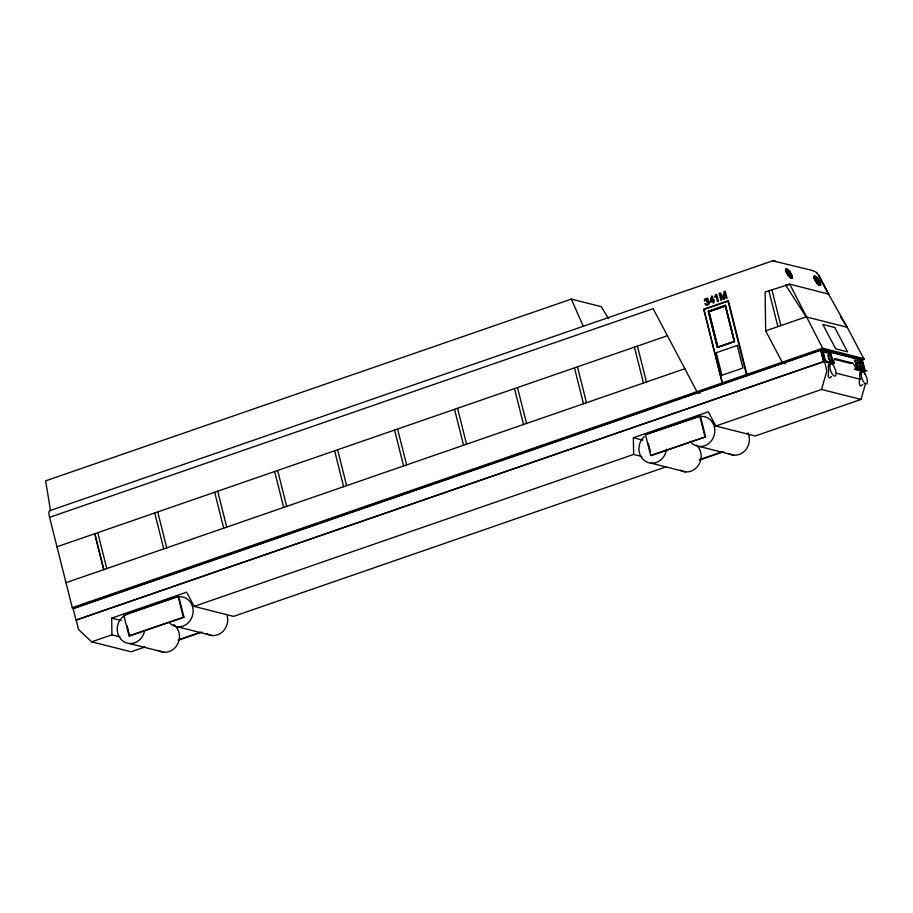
<?xml version="1.0" encoding="UTF-8"?>
<svg xmlns="http://www.w3.org/2000/svg" width="913" height="913" viewBox="0 0 913 913"><rect width="100%" height="100%" fill="white"/><g stroke="black" fill="none" stroke-linecap="round" stroke-linejoin="round"><path stroke-width="1.37" d="M828.194 355.385L830.168 360.84M831.207 360.955L831.321 358.763M49.542 510.755L772.638 260.821L811.646 270.259L816.028 272.131L818.79 275.338L828.525 294.465M790.829 276.559L789.893 272.508L787.942 270.385M859.898 368.453L860.411 366.57L859.567 363.659L857.764 361.753L856.919 362.632L857.273 365.326L858.585 367.882L860.046 368.396M820.924 350.284L823.766 361.616L76.178 620.098L78.552 629.559L91.654 641.828L111.945 634.809L111.683 618.112L186.64 592.195L194.127 606.392L633.633 454.434L633.36 437.738L708.317 411.82L715.815 426.017L821.552 389.463L826.893 370.826L821.666 350.021M715.815 426.017L755.256 436.003L861.005 399.438L865.581 383.471M860.856 362.484L860.24 364.196L862.431 369.114M828.993 354.392L828.045 355.442L828.627 358.615L830.02 360.897L831.355 360.909L831.469 358.706L830.282 355.899M831.595 376.453L829.757 377.959L828.159 376.704L828.662 369.651A6.631 2.419 70.9 0 1 829.814 364.093M862.774 384.59L860.959 385.902L859.715 385.149L859.224 382.193L860 377.583A6.631 2.419 70.9 0 1 861.153 372.025M608.56 318.603L601.256 306.665L571.321 299.099L45.65 480.843L50.489 510.527A6.813 2.477 70.9 0 0 49.313 516.267L72.492 608.549L823.081 349.04L789.756 284.183L765.117 292.023L765.665 330.86L782.635 363.02L785.385 363.716M49.576 517.329L653.137 308.651L697.384 392.499L700.123 393.183M725.23 306.163L709.081 311.744L717.938 347.008L734.086 341.428M56.971 546.784L667.426 335.722M765.665 330.86L806.099 316.879L847.23 327.276L864.2 359.437L861.301 360.441M65.987 582.688L684.841 368.726M72.264 607.647L822.647 348.207L863.766 358.615L863.995 359.517M854.294 369.343L855.789 368.829L864.851 371.123L862.009 359.779L822.282 349.736L73.188 608.731L76.03 620.064L825.42 360.966L833.101 362.906L830.841 353.902L823.161 351.962L825.42 360.966M830.841 353.902L833.101 362.906M855.789 368.829A5.592 2.043 70.9 0 0 852.16 362.952L835.155 358.649A5.592 2.043 70.9 0 0 834.185 363.363L832.69 363.876L826.219 362.244M854.91 360.179L857.467 369.069L865.147 371.02L862.888 362.016L854.91 360.179L857.467 369.069M852.16 362.952L850.665 363.465L834.961 359.494M123.769 614.974L178.035 596.212L178.731 596.383L183.958 617.188L129.692 635.95L128.984 635.779L123.769 614.974L124.465 615.145M645.445 434.599L700.408 416.02L705.635 436.825L651.368 455.587L650.672 455.404L645.445 434.599L700.408 416.02M860.366 360.27L862.009 359.779M125.789 614.689L178.731 596.383M865.147 371.02L863.356 371.637L855.047 369.537M863.013 372.173L867.053 370.781M128.984 635.779L183.958 617.188M650.672 455.404L705.635 436.825M145.053 646.975L131.095 651.802L91.654 641.828M666.33 466.748L233.58 616.378L194.127 606.392M178.822 639.671L199.993 632.344M699.175 459.753L723.005 451.513M178.195 640.298L202.013 632.058M699.872 459.935L723.701 451.695M773.049 260.764L773.847 260.798M828.707 294.146L818.459 275.064L828.707 294.123L790.087 284.228L785.591 284.947L806.099 316.879M864.2 359.437L822.864 349.108L822.647 348.207M823.024 350.375L861.119 360.007M834.185 363.363L825.124 361.069L822.282 349.736M836.411 373.234L860.902 379.431M821.552 389.463L861.005 399.438M699.244 446.434L733.812 455.176M633.36 437.738L642.889 440.146M633.633 454.434L641.793 456.5M650.969 463.119L685.537 471.873M177.556 626.797L212.136 635.551M111.683 618.112L121.201 620.52M111.945 634.809L120.105 636.875M129.292 643.494L163.861 652.236M774.395 260.844L775.559 261.141M817.272 273.238L816.907 272.919M828.844 354.438L830.431 355.842M859.361 363.271L857.923 361.708L857.067 362.587L858.734 367.836M818.619 283.475L815.64 278.91L815.937 277.347L819.075 280.987L819.577 283.213L818.47 283.555L816.747 281.661L815.423 278.648L815.8 277.426L818.938 281.067L819.44 283.292M840.394 316.64L847.23 327.276L828.411 293.929M571.321 299.099L583.27 326.318M862.123 363.659L863.344 368.863M859.407 363.716L860.263 366.615M787.223 270.75L787.839 273.078M864.052 371.705L864.702 374.307M820.776 350.25L823.629 361.582M771.873 289.683L780.9 325.587M768.872 290.722L777.91 326.626M747.211 375.62L728.391 300.697L703.661 309.245L722.48 384.168M734.474 341.645L725.447 305.741L708.705 311.527L717.721 347.431M699.712 415.837L704.939 436.642M637.422 346.084L646.461 381.999M634.432 347.123L643.46 383.026M648.424 443.878L650.387 451.684M577.461 366.821L586.5 402.724M574.46 367.859L583.498 403.763M517.5 387.557L526.527 423.461M514.498 388.584L523.537 424.499M457.539 408.282L466.566 444.197M454.537 409.321L463.564 445.224M397.577 429.019L406.605 464.922M394.576 430.057L403.603 465.961M337.605 449.744L346.643 485.659M334.615 450.782L343.642 486.697M277.643 470.48L286.682 506.384M274.653 471.519L283.681 507.423M217.682 491.217L226.709 527.121M214.681 492.255L223.719 528.159M157.721 511.942L166.748 547.857M178.035 596.212L183.251 617.017M154.719 512.98L163.758 548.884M127.078 625.553L129.692 635.95M97.759 532.678L106.787 568.582M103.785 569.621L94.769 533.717L103.774 569.621M820.513 284.536A5.546 1.666 56.5 0 1 815.994 282.083A5.546 1.666 56.5 0 1 814.681 276.148A5.546 1.666 56.5 0 1 820.205 283.144M792.21 277.381A5.546 1.666 56.5 0 1 787.691 274.916A5.546 1.666 56.5 0 1 786.378 268.981A5.546 1.666 56.5 0 1 791.902 275.988M173.653 624.538A15.156 13.729 -75.8 0 1 177.27 644.738A15.156 13.729 -75.8 0 1 158.748 650.627M144.596 630.86A15.156 13.729 -75.8 0 1 130.376 643.539A15.156 13.729 -75.8 0 1 117.321 630.78A15.156 13.729 -75.8 0 1 127.466 614.118M175.73 597.422A15.156 13.729 -75.8 0 1 191.913 604.897A15.156 13.729 -75.8 0 1 187.028 623.887A15.156 13.729 -75.8 0 1 169.259 622.598M227.246 615.91A15.156 13.729 -75.8 0 1 222.338 632.013A15.156 13.729 -75.8 0 1 207.023 633.93M696.402 445.03A15.156 13.729 -75.8 0 1 698.571 465.014A15.156 13.729 -75.8 0 1 680.436 470.252M666.456 449.322A15.156 13.729 -75.8 0 1 645.856 461.51A15.156 13.729 -75.8 0 1 644.316 436.597M700.088 416.431A15.156 13.729 -75.8 0 1 713.612 436.95A15.156 13.729 -75.8 0 1 690.068 441.162M747.975 432.83A15.156 13.729 -75.8 0 1 745.054 450.634A15.156 13.729 -75.8 0 1 728.7 453.567M724.682 292.89L724.34 299.179L723.507 299.475L720.209 294.1L721.715 300.092L720.905 300.366L719.136 293.347L720.403 292.902L723.678 298.243L723.998 291.658L725.276 291.224L727.033 298.243L726.177 298.551L724.682 292.89M705.281 299.612L704.437 301.085L704.562 299.247L707.472 298.117L708.34 299.27L707.895 300.913L709.344 302.226L709.116 304.018L707.609 305.17L705.909 305.09L704.916 303.63L707.461 304.337L708.351 303.641L707.895 301.769C706.251 302.637 705.555 300.891 707.381 300.525L706.993 298.928L705.281 299.612M791.206 275.087L790.966 276.479L789.483 275.6L787.086 270.83L788.079 270.305L789.791 272.051L791.206 275.087M716.032 294.625L714.685 296.52L714.856 297.216L716.317 296.702L717.538 301.53L718.36 301.244L716.648 294.42L716.032 294.625M711.832 297.524L710.599 301.256L712.596 300.571L711.832 297.524M711.535 296.394L710.029 302.306L712.791 301.347L713.213 303.025L714.034 302.751L713.612 301.073L714.502 300.754L714.308 299.978L713.407 300.286L712.357 296.109L711.535 296.394M860.708 362.541L860.092 364.253L860.845 367.14L862.283 369.172L863.493 368.806L862.271 363.614L860.708 362.541M727.981 301.187L703.991 309.484L722.617 383.608L746.594 375.311L727.981 301.187M725.481 305.25L708.214 311.219L717.321 347.511L734.6 341.542L725.481 305.25M725.173 305.672L708.42 311.459L717.447 347.362L734.189 341.576L725.173 305.672M737.259 345.456L716.271 352.715L721.932 375.289L742.92 368.042L737.259 345.456M834.676 327.47L822.83 324.48L835.68 348.823L847.538 351.825L834.676 327.47M814.213 277.803A5.546 1.666 56.5 0 0 819.897 285.324A5.546 1.666 56.5 0 0 818.162 278.807A5.546 1.666 56.5 0 0 814.213 277.803M785.91 270.647A5.546 1.666 56.5 0 0 791.594 278.157A5.546 1.666 56.5 0 0 789.859 271.64A5.546 1.666 56.5 0 0 785.91 270.647M861.085 374.045A6.631 2.419 70.9 0 0 865.809 384.065A6.631 2.419 70.9 0 0 865.798 375.243A6.631 2.419 70.9 0 0 861.085 374.045M829.746 366.113A6.631 2.419 70.9 0 0 834.471 376.133A6.631 2.419 70.9 0 0 834.459 367.311A6.631 2.419 70.9 0 0 829.746 366.113"/></g></svg>
